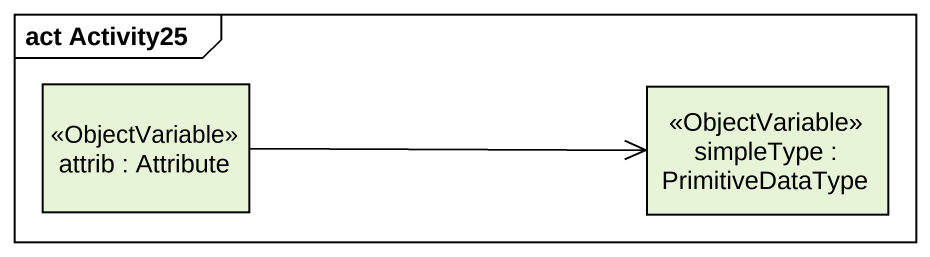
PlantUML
@startuml
mainframe act Activity25
hide empty description
state "attrib : Attribute" as attrib <<ObjectVariable>>
state "simpleType : PrimitiveDataType" as simpleType <<ObjectVariable>>
attrib -right-> simpleType
@enduml
